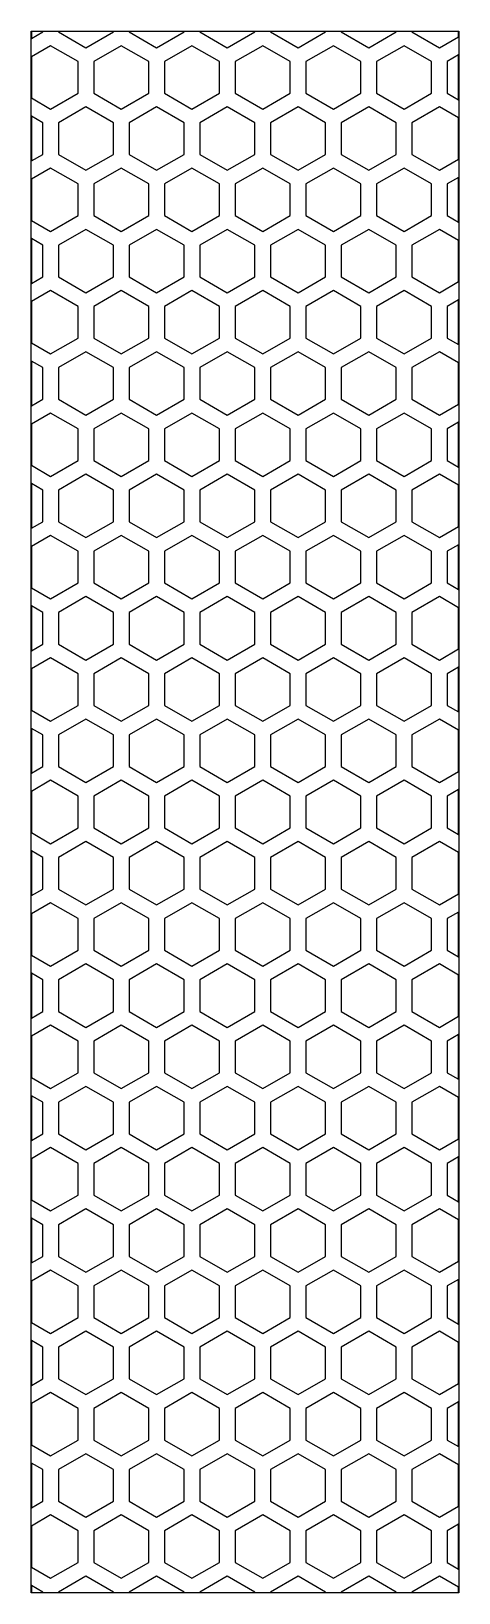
# Model space of a CAD drawing. Extents: x -13.5 to 13.5, y -49.3 to 49.3.
import ezdxf

# ---------------------------------------------------------------- set-up
doc = ezdxf.new("R2010")
doc.units = 0
doc.layers.add('Add_Red', color=1, linetype='Continuous')
doc.layers.add('Vector_Red', color=1, linetype='Continuous')

msp = doc.modelspace()

# ---------------------------------------------------------------- linework, layer by layer
at = {"layer": 'Add_Red'}
for points in [[(-12.776474, 49.258333), (-12.776474, 49.294353), (-13.49, 49.294353), (-13.49, 48.846379), (-12.776474, 49.258333)], [(-10.544418, 45.392308), (-10.544418, 47.392308), (-12.276469, 48.392308), (-13.49, 47.691675), (-13.49, 45.092941), (-12.276469, 44.392308), (-10.544418, 45.392308)], [(-8.312374, 49.258333), (-8.312374, 49.294353), (-11.776474, 49.294353), (-11.776474, 49.258333), (-10.044423, 48.258333), (-8.312374, 49.258333)], [(-6.080317, 45.392308), (-6.080317, 47.392308), (-7.812368, 48.392308), (-9.544418, 47.392308), (-9.544418, 45.392308), (-7.812368, 44.392308), (-6.080317, 45.392308)], [(-3.848272, 49.258333), (-3.848272, 49.294352), (-7.312374, 49.294353), (-7.312374, 49.258333), (-5.580323, 48.258333), (-3.848272, 49.258333)], [(-1.616216, 45.392308), (-1.616216, 47.392308), (-3.348267, 48.392308), (-5.080318, 47.392308), (-5.080318, 45.392308), (-3.348267, 44.392308), (-1.616216, 45.392308)], [(0.615828, 49.258333), (0.615828, 49.294352), (-2.848273, 49.294352), (-2.848273, 49.258333), (-1.116222, 48.258333), (0.615828, 49.258333)], [(2.847884, 45.392308), (2.847884, 47.392308), (1.115834, 48.392308), (-0.616216, 47.392308), (-0.616216, 45.392308), (1.115834, 44.392308), (2.847884, 45.392308)], [(5.079929, 49.258333), (5.079929, 49.294352), (1.615828, 49.294352), (1.615828, 49.258333), (3.347878, 48.258333), (5.079929, 49.258333)], [(7.311985, 45.392308), (7.311985, 47.392308), (5.579934, 48.392308), (3.847883, 47.392308), (3.847883, 45.392308), (5.579934, 44.392308), (7.311985, 45.392308)], [(9.54403, 49.258333), (9.54403, 49.294351), (6.079928, 49.294352), (6.079928, 49.258333), (7.811979, 48.258333), (9.54403, 49.258333)], [(11.776086, 45.392308), (11.776086, 47.392308), (10.044035, 48.392308), (8.311985, 47.392308), (8.311985, 45.392308), (10.044035, 44.392308), (11.776086, 45.392308)], [(13.489999, 48.95919), (13.489999, 49.294351), (10.54403, 49.294351), (10.54403, 49.258333), (12.276081, 48.258333), (13.489999, 48.95919)], [(13.489999, 47.804486), (12.776086, 47.392308), (12.776086, 45.392308), (13.489999, 44.98013), (13.489999, 47.804486)], [(-8.312341, 41.526281), (-8.312341, 43.526282), (-10.044391, 44.526282), (-11.776442, 43.526282), (-11.776442, 41.526281), (-10.044391, 40.526281), (-8.312341, 41.526281)], [(-3.84824, 41.526281), (-3.84824, 43.526282), (-5.580291, 44.526282), (-7.312342, 43.526282), (-7.312342, 41.526281), (-5.580291, 40.526281), (-3.84824, 41.526281)], [(0.615861, 41.526281), (0.615861, 43.526282), (-1.116189, 44.526282), (-2.84824, 43.526282), (-2.84824, 41.526281), (-1.116189, 40.526281), (0.615861, 41.526281)], [(5.079961, 41.526281), (5.079961, 43.526282), (3.34791, 44.526282), (1.61586, 43.526282), (1.61586, 41.526281), (3.34791, 40.526281), (5.079961, 41.526281)], [(9.544062, 41.526281), (9.544062, 43.526282), (7.812011, 44.526282), (6.079961, 43.526282), (6.079961, 41.526281), (7.812011, 40.526281), (9.544062, 41.526281)], [(13.489999, 41.227119), (13.489999, 43.825444), (12.276113, 44.526282), (10.544062, 43.526282), (10.544062, 41.526281), (12.276113, 40.526281), (13.489999, 41.227119)], [(-12.776442, 41.526281), (-12.776442, 43.526282), (-13.49, 43.938255), (-13.49, 41.114308), (-12.776442, 41.526281)], [(-10.544385, 37.660256), (-10.544385, 39.660256), (-12.276436, 40.660256), (-13.49, 39.959605), (-13.49, 37.360907), (-12.276436, 36.660256), (-10.544385, 37.660256)], [(-6.080285, 37.660256), (-6.080285, 39.660256), (-7.812336, 40.660256), (-9.544385, 39.660256), (-9.544385, 37.660256), (-7.812336, 36.660256), (-6.080285, 37.660256)], [(-1.616183, 37.660256), (-1.616183, 39.660256), (-3.348234, 40.660256), (-5.080285, 39.660256), (-5.080285, 37.660256), (-3.348234, 36.660256), (-1.616183, 37.660256)], [(2.847916, 37.660256), (2.847916, 39.660256), (1.115866, 40.660256), (-0.616184, 39.660256), (-0.616184, 37.660256), (1.115866, 36.660256), (2.847916, 37.660256)], [(7.312017, 37.660256), (7.312017, 39.660256), (5.579966, 40.660256), (3.847916, 39.660256), (3.847916, 37.660256), (5.579966, 36.660256), (7.312017, 37.660256)], [(11.776119, 37.660256), (11.776119, 39.660256), (10.044068, 40.660256), (8.312017, 39.660256), (8.312017, 37.660256), (10.044068, 36.660256), (11.776119, 37.660256)], [(13.489999, 40.072415), (12.776119, 39.660256), (12.776119, 37.660256), (13.489999, 37.248097), (13.489999, 40.072415)], [(-8.312309, 33.794231), (-8.312309, 35.794231), (-10.044359, 36.794231), (-11.776409, 35.794231), (-11.776409, 33.794231), (-10.044359, 32.794231), (-8.312309, 33.794231)], [(-3.848207, 33.794231), (-3.848207, 35.794231), (-5.580258, 36.794231), (-7.312309, 35.794231), (-7.312309, 33.794231), (-5.580258, 32.794231), (-3.848207, 33.794231)], [(0.615893, 33.794231), (0.615893, 35.794231), (-1.116157, 36.794231), (-2.848208, 35.794231), (-2.848208, 33.794231), (-1.116157, 32.794231), (0.615893, 33.794231)], [(5.079993, 33.794231), (5.079993, 35.794231), (3.347942, 36.794231), (1.615893, 35.794231), (1.615893, 33.794231), (3.347942, 32.794231), (5.079993, 33.794231)], [(9.544095, 33.794231), (9.544095, 35.794231), (7.812044, 36.794231), (6.079993, 35.794231), (6.079993, 33.794231), (7.812044, 32.794231), (9.544095, 33.794231)], [(13.489999, 33.49505), (13.489999, 36.093412), (12.276145, 36.794231), (10.544095, 35.794231), (10.544095, 33.794231), (12.276145, 32.794231), (13.489999, 33.49505)], [(-12.776409, 33.794231), (-12.776409, 35.794231), (-13.49, 36.206223), (-13.49, 33.382239), (-12.776409, 33.794231)], [(-10.544353, 29.928205), (-10.544353, 31.928205), (-12.276404, 32.928205), (-13.49, 32.227535), (-13.49, 29.628874), (-12.276404, 28.928204), (-10.544353, 29.928205)], [(-6.080252, 29.928205), (-6.080252, 31.928205), (-7.812303, 32.928205), (-9.544353, 31.928205), (-9.544353, 29.928205), (-7.812303, 28.928204), (-6.080252, 29.928205)], [(-1.616151, 29.928205), (-1.616151, 31.928205), (-3.348202, 32.928205), (-5.080253, 31.928205), (-5.080253, 29.928205), (-3.348202, 28.928204), (-1.616151, 29.928205)], [(2.847948, 29.928205), (2.847948, 31.928205), (1.115899, 32.928205), (-0.616151, 31.928205), (-0.616151, 29.928205), (1.115899, 28.928204), (2.847948, 29.928205)], [(7.31205, 29.928205), (7.31205, 31.928205), (5.579999, 32.928205), (3.847948, 31.928205), (3.847948, 29.928205), (5.579999, 28.928204), (7.31205, 29.928205)], [(11.776151, 29.928205), (11.776151, 31.928205), (10.0441, 32.928205), (8.312049, 31.928205), (8.312049, 29.928205), (10.0441, 28.928204), (11.776151, 29.928205)], [(13.489999, 32.340346), (12.776151, 31.928205), (12.776151, 29.928205), (13.489999, 29.516064), (13.489999, 32.340346)], [(-8.312276, 26.062179), (-8.312276, 28.062179), (-10.044326, 29.06218), (-11.776377, 28.062179), (-11.776377, 26.062179), (-10.044326, 25.062179), (-8.312276, 26.062179)], [(-3.848175, 26.062179), (-3.848175, 28.062179), (-5.580226, 29.06218), (-7.312277, 28.062179), (-7.312277, 26.062179), (-5.580226, 25.062179), (-3.848175, 26.062179)], [(0.615925, 26.062179), (0.615925, 28.062179), (-1.116125, 29.06218), (-2.848175, 28.062179), (-2.848175, 26.062179), (-1.116125, 25.062179), (0.615925, 26.062179)], [(5.080026, 26.062179), (5.080026, 28.062179), (3.347975, 29.06218), (1.615925, 28.062179), (1.615925, 26.062179), (3.347975, 25.062179), (5.080026, 26.062179)], [(9.544127, 26.062179), (9.544127, 28.062179), (7.812076, 29.06218), (6.080025, 28.062179), (6.080025, 26.062179), (7.812076, 25.062179), (9.544127, 26.062179)], [(13.489999, 25.762979), (13.489999, 28.361379), (12.276178, 29.06218), (10.544127, 28.062179), (10.544127, 26.062179), (12.276178, 25.062179), (13.489999, 25.762979)], [(-12.776377, 26.062179), (-12.776377, 28.062179), (-13.49, 28.47419), (-13.49, 25.650169), (-12.776377, 26.062179)], [(-10.54432, 22.196153), (-10.54432, 24.196153), (-12.276371, 25.196153), (-13.49, 24.495464), (-13.49, 21.896842), (-12.276371, 21.196153), (-10.54432, 22.196153)], [(-6.08022, 22.196153), (-6.08022, 24.196153), (-7.812271, 25.196153), (-9.544321, 24.196153), (-9.544321, 22.196153), (-7.812271, 21.196153), (-6.08022, 22.196153)], [(-1.616119, 22.196153), (-1.616119, 24.196153), (-3.348169, 25.196153), (-5.08022, 24.196153), (-5.08022, 22.196153), (-3.348169, 21.196153), (-1.616119, 22.196153)], [(2.847981, 22.196153), (2.847981, 24.196153), (1.115931, 25.196153), (-0.616119, 24.196153), (-0.616119, 22.196153), (1.115931, 21.196153), (2.847981, 22.196153)], [(7.312082, 22.196153), (7.312082, 24.196153), (5.580031, 25.196153), (3.84798, 24.196153), (3.84798, 22.196153), (5.580031, 21.196153), (7.312082, 22.196153)], [(11.776184, 22.196153), (11.776184, 24.196153), (10.044133, 25.196153), (8.312082, 24.196153), (8.312082, 22.196153), (10.044133, 21.196153), (11.776184, 22.196153)], [(13.489999, 24.608275), (12.776183, 24.196153), (12.776183, 22.196153), (13.489999, 21.784031), (13.489999, 24.608275)], [(-12.776344, 18.330128), (-12.776344, 20.330128), (-13.49, 20.742157), (-13.49, 17.918099), (-12.776344, 18.330128)], [(-8.312244, 18.330128), (-8.312244, 20.330128), (-10.044294, 21.330128), (-11.776345, 20.330128), (-11.776345, 18.330128), (-10.044294, 17.330128), (-8.312244, 18.330128)], [(-3.848143, 18.330128), (-3.848143, 20.330128), (-5.580193, 21.330128), (-7.312244, 20.330128), (-7.312244, 18.330128), (-5.580193, 17.330128), (-3.848143, 18.330128)], [(0.615958, 18.330128), (0.615958, 20.330128), (-1.116092, 21.330128), (-2.848143, 20.330128), (-2.848143, 18.330128), (-1.116092, 17.330128), (0.615958, 18.330128)], [(5.080058, 18.330128), (5.080058, 20.330128), (3.348007, 21.330128), (1.615958, 20.330128), (1.615958, 18.330128), (3.348007, 17.330128), (5.080058, 18.330128)], [(9.54416, 18.330128), (9.54416, 20.330128), (7.812109, 21.330128), (6.080058, 20.330128), (6.080058, 18.330128), (7.812109, 17.330128), (9.54416, 18.330128)], [(13.489999, 18.03091), (13.489999, 20.629346), (12.27621, 21.330128), (10.544159, 20.330128), (10.544159, 18.330128), (12.27621, 17.330128), (13.489999, 18.03091)], [(-10.544288, 14.464102), (-10.544288, 16.464103), (-12.276339, 17.464103), (-13.49, 16.763396), (-13.49, 14.164809), (-12.276339, 13.464102), (-10.544288, 14.464102)], [(-6.080188, 14.464102), (-6.080188, 16.464103), (-7.812238, 17.464103), (-9.544288, 16.464103), (-9.544288, 14.464102), (-7.812238, 13.464102), (-6.080188, 14.464102)], [(-1.616086, 14.464102), (-1.616086, 16.464103), (-3.348137, 17.464103), (-5.080188, 16.464103), (-5.080188, 14.464102), (-3.348137, 13.464102), (-1.616086, 14.464102)], [(2.848013, 14.464102), (2.848013, 16.464103), (1.115963, 17.464103), (-0.616086, 16.464103), (-0.616086, 14.464102), (1.115963, 13.464102), (2.848013, 14.464102)], [(7.312115, 14.464102), (7.312115, 16.464103), (5.580064, 17.464103), (3.848013, 16.464103), (3.848013, 14.464102), (5.580064, 13.464102), (7.312115, 14.464102)], [(11.776216, 14.464102), (11.776216, 16.464103), (10.044165, 17.464103), (8.312114, 16.464103), (8.312114, 14.464102), (10.044165, 13.464102), (11.776216, 14.464102)], [(13.489999, 16.876206), (12.776216, 16.464103), (12.776216, 14.464102), (13.489999, 14.051999), (13.489999, 16.876206)], [(-12.776312, 10.598076), (-12.776312, 12.598076), (-13.49, 13.010124), (-13.49, 10.186028), (-12.776312, 10.598076)], [(-8.312212, 10.598076), (-8.312212, 12.598076), (-10.044261, 13.598076), (-11.776312, 12.598076), (-11.776312, 10.598076), (-10.044261, 9.598076), (-8.312212, 10.598076)], [(-3.84811, 10.598076), (-3.84811, 12.598076), (-5.580161, 13.598076), (-7.312212, 12.598076), (-7.312212, 10.598076), (-5.580161, 9.598076), (-3.84811, 10.598076)], [(0.61599, 10.598076), (0.61599, 12.598076), (-1.11606, 13.598076), (-2.848111, 12.598076), (-2.848111, 10.598076), (-1.11606, 9.598076), (0.61599, 10.598076)], [(5.080091, 10.598076), (5.080091, 12.598076), (3.34804, 13.598076), (1.61599, 12.598076), (1.61599, 10.598076), (3.34804, 9.598076), (5.080091, 10.598076)], [(9.544192, 10.598076), (9.544192, 12.598076), (7.812141, 13.598076), (6.08009, 12.598076), (6.08009, 10.598076), (7.812141, 9.598076), (9.544192, 10.598076)], [(13.489999, 10.298839), (13.489999, 12.897313), (12.276243, 13.598076), (10.544192, 12.598076), (10.544192, 10.598076), (12.276243, 9.598076), (13.489999, 10.298839)], [(-10.544256, 6.732051), (-10.544256, 8.732051), (-12.276306, 9.732051), (-13.49, 9.031325), (-13.49, 6.432777), (-12.276306, 5.732051), (-10.544256, 6.732051)], [(-6.080155, 6.732051), (-6.080155, 8.732051), (-7.812206, 9.732051), (-9.544256, 8.732051), (-9.544256, 6.732051), (-7.812206, 5.732051), (-6.080155, 6.732051)], [(-1.616054, 6.732051), (-1.616054, 8.732051), (-3.348105, 9.732051), (-5.080155, 8.732051), (-5.080155, 6.732051), (-3.348105, 5.732051), (-1.616054, 6.732051)], [(2.848046, 6.732051), (2.848046, 8.732051), (1.115996, 9.732051), (-0.616054, 8.732051), (-0.616054, 6.732051), (1.115996, 5.732051), (2.848046, 6.732051)], [(7.312147, 6.732051), (7.312147, 8.732051), (5.580096, 9.732051), (3.848045, 8.732051), (3.848045, 6.732051), (5.580096, 5.732051), (7.312147, 6.732051)], [(11.776248, 6.732051), (11.776248, 8.732051), (10.044198, 9.732051), (8.312147, 8.732051), (8.312147, 6.732051), (10.044198, 5.732051), (11.776248, 6.732051)], [(13.489999, 9.144136), (12.776248, 8.732051), (12.776248, 6.732051), (13.489999, 6.319966), (13.489999, 9.144136)], [(-12.77628, 2.866025), (-12.77628, 4.866025), (-13.49, 5.278091), (-13.49, 2.453959), (-12.77628, 2.866025)], [(-8.312179, 2.866025), (-8.312179, 4.866025), (-10.044229, 5.866025), (-11.77628, 4.866025), (-11.77628, 2.866025), (-10.044229, 1.866025), (-8.312179, 2.866025)], [(-3.848078, 2.866025), (-3.848078, 4.866025), (-5.580129, 5.866025), (-7.312179, 4.866025), (-7.312179, 2.866025), (-5.580129, 1.866025), (-3.848078, 2.866025)], [(0.616023, 2.866025), (0.616023, 4.866025), (-1.116027, 5.866025), (-2.848078, 4.866025), (-2.848078, 2.866025), (-1.116027, 1.866025), (0.616023, 2.866025)], [(5.080123, 2.866025), (5.080123, 4.866025), (3.348072, 5.866025), (1.616022, 4.866025), (1.616022, 2.866025), (3.348072, 1.866025), (5.080123, 2.866025)], [(9.544224, 2.866025), (9.544224, 4.866025), (7.812174, 5.866025), (6.080123, 4.866025), (6.080123, 2.866025), (7.812174, 1.866025), (9.544224, 2.866025)], [(13.489999, 2.566769), (13.489999, 5.165281), (12.276275, 5.866025), (10.544224, 4.866025), (10.544224, 2.866025), (12.276275, 1.866025), (13.489999, 2.566769)], [(-10.544223, -1), (-10.544223, 1), (-12.276274, 2), (-13.49, 1.299255), (-13.489999, -1.299255), (-12.276274, -2), (-10.544223, -1)], [(-6.080123, -1), (-6.080123, 1), (-7.812174, 2), (-9.544223, 1), (-9.544223, -1), (-7.812174, -2), (-6.080123, -1)], [(-1.616021, -1), (-1.616021, 1), (-3.348072, 2), (-5.080123, 1), (-5.080123, -1), (-3.348072, -2), (-1.616021, -1)], [(2.848078, -1), (2.848078, 1), (1.116028, 2), (-0.616022, 1), (-0.616022, -1), (1.116028, -2), (2.848078, -1)], [(7.312179, -1), (7.312179, 1), (5.580129, 2), (3.848078, 1), (3.848078, -1), (5.580129, -2), (7.312179, -1)], [(11.776281, -1), (11.776281, 1), (10.04423, 2), (8.312179, 1), (8.312179, -1), (10.04423, -2), (11.776281, -1)], [(13.489999, 1.412066), (12.776281, 1), (12.776281, -1), (13.49, -1.412066), (13.489999, 1.412066)], [(-8.312147, -4.866025), (-8.312147, -2.866025), (-10.044196, -1.866025), (-11.776247, -2.866025), (-11.776247, -4.866025), (-10.044196, -5.866025), (-8.312147, -4.866025)], [(-3.848045, -4.866025), (-3.848045, -2.866025), (-5.580096, -1.866025), (-7.312147, -2.866025), (-7.312147, -4.866025), (-5.580096, -5.866025), (-3.848045, -4.866025)], [(0.616055, -4.866025), (0.616055, -2.866025), (-1.115995, -1.866025), (-2.848046, -2.866025), (-2.848046, -4.866025), (-1.115995, -5.866025), (0.616055, -4.866025)], [(5.080155, -4.866025), (5.080155, -2.866025), (3.348105, -1.866025), (1.616055, -2.866025), (1.616055, -4.866025), (3.348105, -5.866025), (5.080155, -4.866025)], [(9.544257, -4.866025), (9.544257, -2.866025), (7.812206, -1.866025), (6.080155, -2.866025), (6.080155, -4.866025), (7.812206, -5.866025), (9.544257, -4.866025)], [(13.49, -5.165299), (13.49, -2.566751), (12.276308, -1.866025), (10.544257, -2.866025), (10.544257, -4.866025), (12.276308, -5.866025), (13.49, -5.165299)], [(-12.776247, -4.866025), (-12.776247, -2.866025), (-13.489999, -2.45394), (-13.489999, -5.27811), (-12.776247, -4.866025)], [(-10.544191, -8.732051), (-10.544191, -6.732051), (-12.276242, -5.732051), (-13.489999, -6.432815), (-13.489999, -9.031288), (-12.276242, -9.732051), (-10.544191, -8.732051)], [(-6.08009, -8.732051), (-6.08009, -6.732051), (-7.812141, -5.732051), (-9.544191, -6.732051), (-9.544191, -8.732051), (-7.812141, -9.732051), (-6.08009, -8.732051)], [(-1.615989, -8.732051), (-1.615989, -6.732051), (-3.34804, -5.732051), (-5.080091, -6.732051), (-5.080091, -8.732051), (-3.34804, -9.732051), (-1.615989, -8.732051)], [(2.848111, -8.732051), (2.848111, -6.732051), (1.116061, -5.732051), (-0.615989, -6.732051), (-0.615989, -8.732051), (1.116061, -9.732051), (2.848111, -8.732051)], [(7.312212, -8.732051), (7.312212, -6.732051), (5.580161, -5.732051), (3.84811, -6.732051), (3.84811, -8.732051), (5.580161, -9.732051), (7.312212, -8.732051)], [(11.776313, -8.732051), (11.776313, -6.732051), (10.044262, -5.732051), (8.312212, -6.732051), (8.312212, -8.732051), (10.044262, -9.732051), (11.776313, -8.732051)], [(13.49, -6.320004), (12.776313, -6.732051), (12.776313, -8.732051), (13.49, -9.144098), (13.49, -6.320004)], [(-8.312114, -12.598076), (-8.312114, -10.598076), (-10.044164, -9.598076), (-11.776215, -10.598076), (-11.776215, -12.598076), (-10.044164, -13.598076), (-8.312114, -12.598076)], [(-3.848013, -12.598076), (-3.848013, -10.598076), (-5.580064, -9.598076), (-7.312115, -10.598076), (-7.312115, -12.598076), (-5.580064, -13.598076), (-3.848013, -12.598076)], [(0.616087, -12.598076), (0.616087, -10.598076), (-1.115962, -9.598076), (-2.848013, -10.598076), (-2.848013, -12.598076), (-1.115962, -13.598076), (0.616087, -12.598076)], [(5.080188, -12.598076), (5.080188, -10.598076), (3.348137, -9.598076), (1.616087, -10.598076), (1.616087, -12.598076), (3.348137, -13.598076), (5.080188, -12.598076)], [(9.544289, -12.598076), (9.544289, -10.598076), (7.812238, -9.598076), (6.080188, -10.598076), (6.080188, -12.598076), (7.812238, -13.598076), (9.544289, -12.598076)], [(13.49, -12.897369), (13.49, -10.298783), (12.27634, -9.598076), (10.544289, -10.598076), (10.544289, -12.598076), (12.27634, -13.598076), (13.49, -12.897369)], [(-12.776215, -12.598076), (-12.776215, -10.598076), (-13.489999, -10.185972), (-13.489999, -13.01018), (-12.776215, -12.598076)], [(-10.544158, -16.464103), (-10.544158, -14.464102), (-12.276209, -13.464102), (-13.489999, -14.164884), (-13.489999, -16.763321), (-12.276209, -17.464103), (-10.544158, -16.464103)], [(-6.080058, -16.464103), (-6.080058, -14.464102), (-7.812109, -13.464102), (-9.544159, -14.464102), (-9.544159, -16.464103), (-7.812109, -17.464103), (-6.080058, -16.464103)], [(-1.615956, -16.464103), (-1.615956, -14.464102), (-3.348007, -13.464102), (-5.080058, -14.464102), (-5.080058, -16.464103), (-3.348007, -17.464103), (-1.615956, -16.464103)], [(2.848143, -16.464103), (2.848143, -14.464102), (1.116093, -13.464102), (-0.615957, -14.464102), (-0.615957, -16.464103), (1.116093, -17.464103), (2.848143, -16.464103)], [(7.312244, -16.464103), (7.312244, -14.464102), (5.580193, -13.464102), (3.848143, -14.464102), (3.848143, -16.464103), (5.580193, -17.464103), (7.312244, -16.464103)], [(11.776346, -16.464103), (11.776346, -14.464102), (10.044295, -13.464102), (8.312244, -14.464102), (8.312244, -16.464103), (10.044295, -17.464103), (11.776346, -16.464103)], [(13.49, -14.052073), (12.776345, -14.464102), (12.776345, -16.464103), (13.49, -16.876132), (13.49, -14.052073)], [(-8.312082, -20.330128), (-8.312082, -18.330128), (-10.044132, -17.330128), (-11.776183, -18.330128), (-11.776183, -20.330128), (-10.044132, -21.330128), (-8.312082, -20.330128)], [(-3.84798, -20.330128), (-3.84798, -18.330128), (-5.580031, -17.330128), (-7.312082, -18.330128), (-7.312082, -20.330128), (-5.580031, -21.330128), (-3.84798, -20.330128)], [(0.61612, -20.330128), (0.61612, -18.330128), (-1.11593, -17.330128), (-2.847981, -18.330128), (-2.847981, -20.330128), (-1.11593, -21.330128), (0.61612, -20.330128)], [(5.08022, -20.330128), (5.08022, -18.330128), (3.348169, -17.330128), (1.61612, -18.330128), (1.61612, -20.330128), (3.348169, -21.330128), (5.08022, -20.330128)], [(9.544322, -20.330128), (9.544322, -18.330128), (7.812271, -17.330128), (6.08022, -18.330128), (6.08022, -20.330128), (7.812271, -21.330128), (9.544322, -20.330128)], [(13.49, -20.629439), (13.49, -18.030817), (12.276372, -17.330128), (10.544321, -18.330128), (10.544321, -20.330128), (12.276372, -21.330128), (13.49, -20.629439)], [(-12.776182, -20.330128), (-12.776182, -18.330128), (-13.489999, -17.918005), (-13.489999, -20.742251), (-12.776182, -20.330128)], [(-10.544126, -24.196153), (-10.544126, -22.196153), (-12.276177, -21.196153), (-13.489999, -21.896954), (-13.489999, -24.495352), (-12.276177, -25.196153), (-10.544126, -24.196153)], [(-6.080025, -24.196153), (-6.080025, -22.196153), (-7.812076, -21.196153), (-9.544126, -22.196153), (-9.544126, -24.196153), (-7.812076, -25.196153), (-6.080025, -24.196153)], [(-1.615924, -24.196153), (-1.615924, -22.196153), (-3.347975, -21.196153), (-5.080026, -22.196153), (-5.080026, -24.196153), (-3.347975, -25.196153), (-1.615924, -24.196153)], [(2.848175, -24.196153), (2.848175, -22.196153), (1.116126, -21.196153), (-0.615924, -22.196153), (-0.615924, -24.196153), (1.116126, -25.196153), (2.848175, -24.196153)], [(7.312277, -24.196153), (7.312277, -22.196153), (5.580226, -21.196153), (3.848175, -22.196153), (3.848175, -24.196153), (5.580226, -25.196153), (7.312277, -24.196153)], [(11.776378, -24.196153), (11.776378, -22.196153), (10.044327, -21.196153), (8.312276, -22.196153), (8.312276, -24.196153), (10.044327, -25.196153), (11.776378, -24.196153)], [(13.49, -21.784143), (12.776378, -22.196153), (12.776378, -24.196153), (13.49, -24.608163), (13.49, -21.784143)], [(-8.312049, -28.062179), (-8.312049, -26.062179), (-10.044099, -25.062179), (-11.77615, -26.062179), (-11.77615, -28.062179), (-10.044099, -29.06218), (-8.312049, -28.062179)], [(-3.847948, -28.062179), (-3.847948, -26.062179), (-5.579999, -25.062179), (-7.31205, -26.062179), (-7.31205, -28.062179), (-5.579999, -29.06218), (-3.847948, -28.062179)], [(0.616152, -28.062179), (0.616152, -26.062179), (-1.115898, -25.062179), (-2.847948, -26.062179), (-2.847948, -28.062179), (-1.115898, -29.06218), (0.616152, -28.062179)], [(5.080253, -28.062179), (5.080253, -26.062179), (3.348202, -25.062179), (1.616152, -26.062179), (1.616152, -28.062179), (3.348202, -29.06218), (5.080253, -28.062179)], [(9.544354, -28.062179), (9.544354, -26.062179), (7.812303, -25.062179), (6.080252, -26.062179), (6.080252, -28.062179), (7.812303, -29.06218), (9.544354, -28.062179)], [(13.49, -28.36151), (13.49, -25.762849), (12.276405, -25.062179), (10.544354, -26.062179), (10.544354, -28.062179), (12.276405, -29.06218), (13.49, -28.36151)], [(-12.77615, -28.062179), (-12.77615, -26.062179), (-13.489999, -25.650038), (-13.489999, -28.47432), (-12.77615, -28.062179)], [(-10.544093, -31.928205), (-10.544093, -29.928205), (-12.276144, -28.928204), (-13.489999, -29.629024), (-13.489999, -32.227385), (-12.276144, -32.928205), (-10.544093, -31.928205)], [(-6.079993, -31.928205), (-6.079993, -29.928205), (-7.812044, -28.928204), (-9.544094, -29.928205), (-9.544094, -31.928205), (-7.812044, -32.928205), (-6.079993, -31.928205)], [(-1.615892, -31.928205), (-1.615892, -29.928205), (-3.347942, -28.928204), (-5.079993, -29.928205), (-5.079993, -31.928205), (-3.347942, -32.928205), (-1.615892, -31.928205)], [(2.848208, -31.928205), (2.848208, -29.928205), (1.116158, -28.928204), (-0.615892, -29.928205), (-0.615892, -31.928205), (1.116158, -32.928205), (2.848208, -31.928205)], [(7.312309, -31.928205), (7.312309, -29.928205), (5.580258, -28.928204), (3.848207, -29.928205), (3.848207, -31.928205), (5.580258, -32.928205), (7.312309, -31.928205)], [(11.776411, -31.928205), (11.776411, -29.928205), (10.04436, -28.928204), (8.312309, -29.928205), (8.312309, -31.928205), (10.04436, -32.928205), (11.776411, -31.928205)], [(13.49, -29.516213), (12.77641, -29.928205), (12.77641, -31.928205), (13.49, -32.340196), (13.49, -29.516213)], [(-12.776117, -35.794231), (-12.776117, -33.794231), (-13.489999, -33.382071), (-13.489999, -36.206391), (-12.776117, -35.794231)], [(-8.312017, -35.794231), (-8.312017, -33.794231), (-10.044067, -32.794231), (-11.776118, -33.794231), (-11.776118, -35.794231), (-10.044067, -36.794231), (-8.312017, -35.794231)], [(-3.847916, -35.794231), (-3.847916, -33.794231), (-5.579966, -32.794231), (-7.312017, -33.794231), (-7.312017, -35.794231), (-5.579966, -36.794231), (-3.847916, -35.794231)], [(0.616185, -35.794231), (0.616185, -33.794231), (-1.115865, -32.794231), (-2.847916, -33.794231), (-2.847916, -35.794231), (-1.115865, -36.794231), (0.616185, -35.794231)], [(5.080285, -35.794231), (5.080285, -33.794231), (3.348234, -32.794231), (1.616185, -33.794231), (1.616185, -35.794231), (3.348234, -36.794231), (5.080285, -35.794231)], [(9.544387, -35.794231), (9.544387, -33.794231), (7.812336, -32.794231), (6.080285, -33.794231), (6.080285, -35.794231), (7.812336, -36.794231), (9.544387, -35.794231)], [(13.49, -36.09358), (13.49, -33.494882), (12.276437, -32.794231), (10.544386, -33.794231), (10.544386, -35.794231), (12.276437, -36.794231), (13.49, -36.09358)], [(-10.544061, -39.660256), (-10.544061, -37.660256), (-12.276112, -36.660256), (-13.489999, -37.361094), (-13.489999, -39.959418), (-12.276112, -40.660256), (-10.544061, -39.660256)], [(-6.079961, -39.660256), (-6.079961, -37.660256), (-7.812011, -36.660256), (-9.544061, -37.660256), (-9.544061, -39.660256), (-7.812011, -40.660256), (-6.079961, -39.660256)], [(-1.615859, -39.660256), (-1.615859, -37.660256), (-3.34791, -36.660256), (-5.079961, -37.660256), (-5.079961, -39.660256), (-3.34791, -40.660256), (-1.615859, -39.660256)], [(2.84824, -39.660256), (2.84824, -37.660256), (1.11619, -36.660256), (-0.615859, -37.660256), (-0.615859, -39.660256), (1.11619, -40.660256), (2.84824, -39.660256)], [(7.312342, -39.660256), (7.312342, -37.660256), (5.580291, -36.660256), (3.84824, -37.660256), (3.84824, -39.660256), (5.580291, -40.660256), (7.312342, -39.660256)], [(11.776443, -39.660256), (11.776443, -37.660256), (10.044392, -36.660256), (8.312341, -37.660256), (8.312341, -39.660256), (10.044392, -40.660256), (11.776443, -39.660256)], [(13.49, -37.248284), (12.776443, -37.660256), (12.776443, -39.660256), (13.49, -40.072228), (13.49, -37.248284)], [(-12.776085, -43.526282), (-12.776085, -41.526282), (-13.489999, -41.114104), (-13.489999, -43.938461), (-12.776085, -43.526282)], [(-8.311985, -43.526282), (-8.311985, -41.526282), (-10.044034, -40.526282), (-11.776085, -41.526282), (-11.776085, -43.526282), (-10.044034, -44.526283), (-8.311985, -43.526282)], [(-3.847883, -43.526282), (-3.847883, -41.526282), (-5.579934, -40.526282), (-7.311985, -41.526282), (-7.311985, -43.526282), (-5.579934, -44.526283), (-3.847883, -43.526282)], [(0.616217, -43.526282), (0.616217, -41.526282), (-1.115833, -40.526282), (-2.847884, -41.526282), (-2.847884, -43.526282), (-1.115833, -44.526283), (0.616217, -43.526282)], [(5.080318, -43.526282), (5.080318, -41.526282), (3.348267, -40.526282), (1.616217, -41.526282), (1.616217, -43.526282), (3.348267, -44.526283), (5.080318, -43.526282)], [(9.544419, -43.526282), (9.544419, -41.526282), (7.812368, -40.526282), (6.080317, -41.526282), (6.080317, -43.526282), (7.812368, -44.526283), (9.544419, -43.526282)], [(13.49, -43.82565), (13.49, -41.226915), (12.27647, -40.526282), (10.544419, -41.526282), (10.544419, -43.526282), (12.27647, -44.526283), (13.49, -43.82565)], [(-10.544029, -47.392308), (-10.544029, -45.392308), (-12.276079, -44.392308), (-13.489999, -45.093165), (-13.489999, -47.691451), (-12.276079, -48.392308), (-10.544029, -47.392308)], [(-6.079928, -47.392308), (-6.079928, -45.392308), (-7.811979, -44.392308), (-9.544029, -45.392308), (-9.544029, -47.392308), (-7.811979, -48.392308), (-6.079928, -47.392308)], [(-1.615827, -47.392308), (-1.615827, -45.392308), (-3.347878, -44.392308), (-5.079929, -45.392308), (-5.079929, -47.392308), (-3.347878, -48.392308), (-1.615827, -47.392308)], [(2.848273, -47.392308), (2.848273, -45.392308), (1.116223, -44.392308), (-0.615827, -45.392308), (-0.615827, -47.392308), (1.116223, -48.392308), (2.848273, -47.392308)], [(7.312374, -47.392308), (7.312374, -45.392308), (5.580323, -44.392308), (3.848272, -45.392308), (3.848272, -47.392308), (5.580323, -48.392308), (7.312374, -47.392308)], [(11.776475, -47.392308), (11.776475, -45.392308), (10.044425, -44.392308), (8.312374, -45.392308), (8.312374, -47.392308), (10.044425, -48.392308), (11.776475, -47.392308)], [(13.49, -44.980354), (12.776475, -45.392308), (12.776475, -47.392308), (13.49, -47.804262), (13.49, -44.980354)], [(-8.311952, -49.258333), (-10.044002, -48.258333), (-11.776053, -49.258333), (-11.776053, -49.294351), (-8.311952, -49.294352), (-8.311952, -49.258333)], [(-3.847851, -49.258333), (-5.579902, -48.258333), (-7.311952, -49.258333), (-7.311952, -49.294352), (-3.847851, -49.294352), (-3.847851, -49.258333)], [(0.61625, -49.258333), (-1.1158, -48.258333), (-2.847851, -49.258333), (-2.847851, -49.294353), (0.61625, -49.294353), (0.61625, -49.258333)], [(5.08035, -49.258333), (3.348299, -48.258333), (1.616249, -49.258333), (1.616249, -49.294353), (5.08035, -49.294354), (5.08035, -49.258333)], [(9.544451, -49.258333), (7.812401, -48.258333), (6.08035, -49.258333), (6.08035, -49.294354), (9.544451, -49.294354), (9.544451, -49.258333)], [(13.49, -48.958947), (12.276502, -48.258333), (10.544451, -49.258333), (10.544451, -49.294355), (13.49, -49.294355), (13.49, -48.958947)], [(-12.776053, -49.258333), (-13.489999, -48.846136), (-13.489999, -49.294351), (-12.776053, -49.294351), (-12.776053, -49.258333)]]:
    msp.add_lwpolyline(points, dxfattribs=at)
at = {"layer": 'Vector_Red'}
msp.add_lwpolyline([(-13.5, 49.30435), (13.5, 49.30435), (13.5, -49.30435), (-13.5, -49.30435), (-13.5, 49.30435)], dxfattribs=at)

doc.saveas('drawing.dxf')
